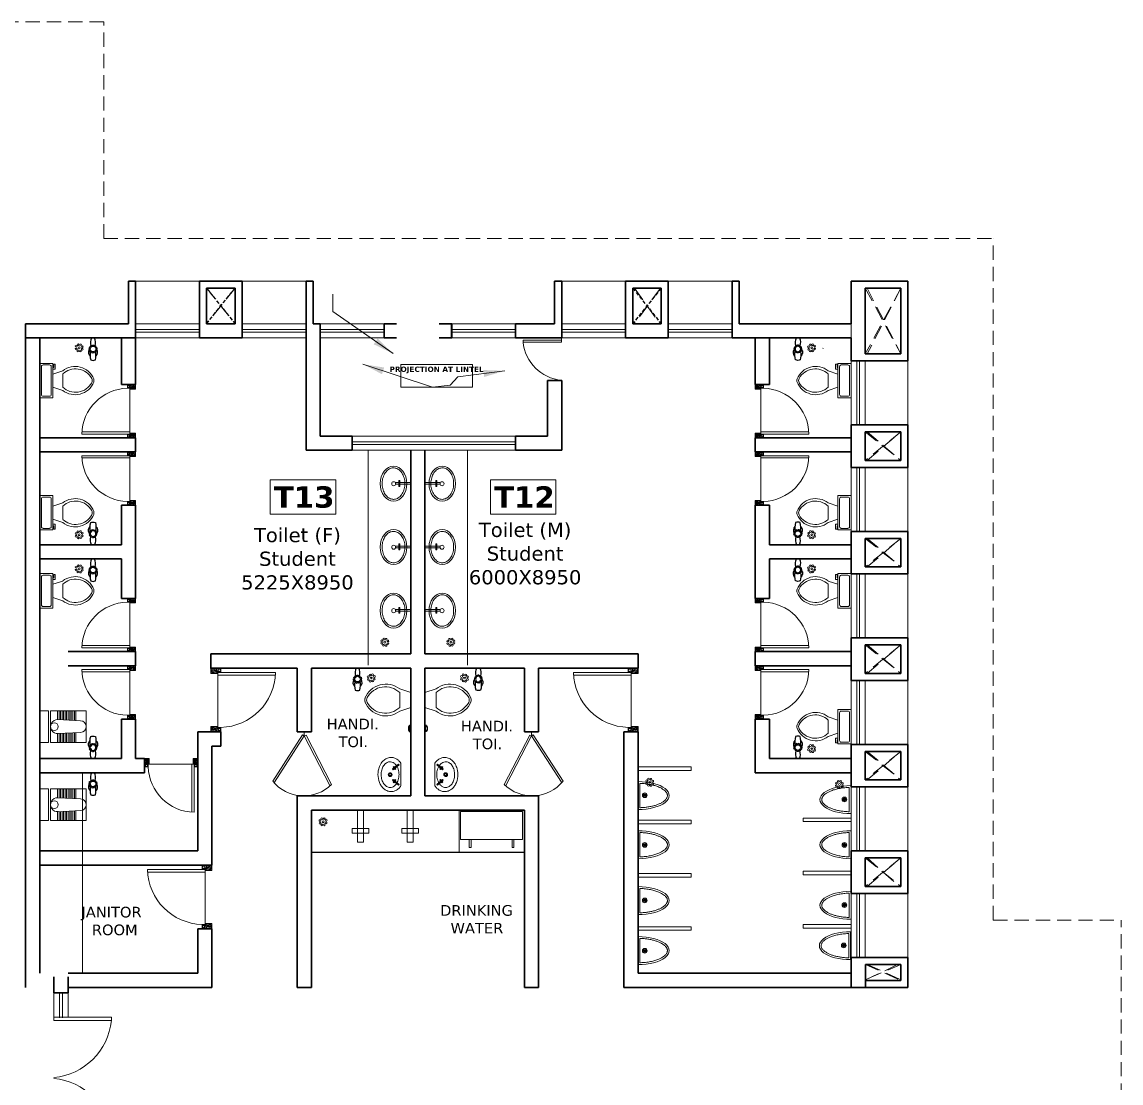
# Model space of a CAD drawing. Header units: millimetres. Extents: x -907591 to 4513934, y -12317808 to 1850003.
# Drawn here: x -387910 to -372434, y -5525306 to -5510361 of the extents above; entities that cross this region are included whole.
import ezdxf

# ---------------------------------------------------------------- set-up
doc = ezdxf.new("R2010")
doc.units = ezdxf.units.MM
doc.header["$LTSCALE"] = 2
doc.header["$MEASUREMENT"] = 0
doc.linetypes.add('DASHED2', pattern=[0.375, 0.25, -0.125])
for name, color, linetype, lineweight, true_color in [('AEROW', 7, 'Continuous', 15, 0x0d0d0d), ('DOT', 7, 'DASHED2', 0, 0x89067c), ('partation wall', 7, 'Continuous', 20, 0x525023), ('ROAD', 7, 'Continuous', 15, 0x004a6a)]:
    doc.layers.add(name, color=color, linetype=linetype, lineweight=lineweight, true_color=true_color)
for name, color, linetype, lineweight in [('DOOR', 27, 'Continuous', 5), ('DUCT', 37, 'Continuous', 35), ('FIXTURE', 252, 'Continuous', 0), ('glass', 5, 'Continuous', 15), ('SILL', 74, 'Continuous', 9), ('tap', 97, 'Continuous', 25), ('TEXT', 7, 'Continuous', 13), ('WAll', 250, 'Continuous', 35)]:
    doc.layers.add(name, color=color, linetype=linetype, lineweight=lineweight)
doc.layers.add('Layer3', color=36, linetype='Continuous')
doc.styles.add('INNER DIM', font='', dxfattribs={"height": 250})
doc.styles.add('style2', font='')
doc.styles.get('INNER DIM').set_extended_font_data('Arial Narrow', bold=True)
doc.styles.get('style2').set_extended_font_data('Verdana')
doc.dimstyles.new('INNER DIM', dxfattribs={"dimscale": 0, "dimtxt": 250, "dimasz": 100, "dimexe": 50, "dimexo": 50, "dimgap": 50, "dimtad": 0, "dimdec": 0, "dimzin": 0, "dimdsep": 46, "dimtxsty": 'INNER DIM', "dimblk": 'ARCHTICK', "dimcen": 100, "dimdle": 50, "dimclrd": 256, "dimclre": 256, "dimclrt": 256, "dimadec": 0, "dimazin": 0, "dimtfac": 1, "dimtdec": 0, "dimtix": 1, "dimtmove": 2, "dimatfit": 3, "dimfxl": 50, "dimfxlon": 1, "dimtolj": 1, "dimtzin": 0, "dimlwd": -1, "dimlwe": -1, "dimarcsym": 1})

# ---------------------------------------------------------------- blocks, each defined once
blk = doc.blocks.new('1000 DOOR R')
at = {"layer": 'DOOR', "color": 252, "ltscale": 200}
for p, q in [((-900, -900), (0, -900)), ((-900, -900), (-900, -950)), ((-900, -950), (0, -950)), ((0, -1000), (0, -900))]:
    blk.add_line(p, q, dxfattribs=at)
blk.add_arc((96, -1003), 1001, 95.4612, 174.0988, dxfattribs=at)
blk = doc.blocks.new('A$C44E84F5B')
at = {"layer": 'SILL', "ltscale": 0.1, "extrusion": (0, 0, -1), "xscale": -0.8999999999990947, "yscale": 0.8999999999990947, "zscale": -0.900000000403865, "rotation": 180}
blk.add_blockref('1000 DOOR R', (0, 900), dxfattribs=at)
at = {"layer": 'SILL', "ltscale": 0.1, "extrusion": (0, 0, -1), "xscale": 0.8999999999990947, "yscale": 0.8999999999990947, "zscale": -0.900000000403865}
blk.add_blockref('1000 DOOR R', (0, 900), dxfattribs=at)
blk = doc.blocks.new('14')
at = {"layer": 'FIXTURE', "ltscale": 15000}
for centre in [(-64.7, 9.5), (-57, 27.9), (-38.2, 36), (-38.1, 9.5), (-20.2, 27), (-12.1, 9.5), (-57, -7.8), (-38.2, -15.3), (-18.6, -8.4)]:
    blk.add_circle(centre, 6.97, dxfattribs=at)
blk = doc.blocks.new('Toilet - top')
for p, q in [((9.75, -4.5), (9.75, -1.5)), ((-4.87, -6.37), (-3.37, -6.37)), ((-4.87, -7.12), (-4.87, -6.37)), ((-2.62, -7.12), (-4.87, -7.12)), ((-3.37, -6.37), (-3.37, -6)), ((-2.62, -6), (-2.62, -7.12)), ((-0.37, -6), (-1.87, -10.5)), ((5.63, -6), (7.13, -10.5)), ((5.63, -10.5), (-0.37, -10.5))]:
    blk.add_line(p, q)
blk.add_lwpolyline([(10.5, -6), (10.5, 0), (-5.25, 0), (-5.25, -6)], close=True)
for points in [[(-4.5, -1.5), (-4.5, -4.5)], [(9, -0.75), (-3.75, -0.75)], [(-3.75, -5.25), (9, -5.25)]]:
    blk.add_lwpolyline(points)
for centre, radius, start, end in [((-3.84, -1.41), 0.663, 81.8699, 188.1301), ((-3.84, -4.59), 0.663, 171.8699, 278.1301), ((9.09, -1.41), 0.663, 351.8699, 98.1301), ((9.09, -4.59), 0.663, 261.8699, 8.1301), ((5.26, -16.19), 9.13, 141.4691, 248.2606), ((5.77, -16.36), 8.5, 136.3677, 240.998), ((-0.01, -16.19), 9.13, 291.7393, 38.5307), ((-0.52, -16.36), 8.5, 299.0018, 43.6321), ((2.63, -22.05), 2, 240.998, 299.0018), ((2.63, -22.81), 2, 248.2606, 291.7393)]:
    blk.add_arc(centre, radius, start, end)
blk = doc.blocks.new('basin')
at = {"layer": 'FIXTURE', "ltscale": 100}
for p, q in [((-2211834, -6265039), (-2211834, -6264957)), ((-2211834, -6265039), (-2211834, -6264957)), ((-2211821, -6264957), (-2211834, -6264957)), ((-2211821, -6264957), (-2211821, -6265039)), ((-2211821, -6264957), (-2211821, -6265039)), ((-2211988, -6264987), (-2211773, -6264987)), ((-2211988, -6264987), (-2211773, -6264987)), ((-2211988, -6265009), (-2211988, -6264987)), ((-2211773, -6265009), (-2211988, -6265009)), ((-2211773, -6265009), (-2211988, -6265009)), ((-2211821, -6265039), (-2211834, -6265039)), ((-2211821, -6265039), (-2211834, -6265039)), ((-2211773, -6264987), (-2211773, -6265009)), ((-2211773, -6264987), (-2211773, -6265009))]:
    blk.add_line(p, q, dxfattribs=at)
blk.add_ellipse((-2211745, -6265001), major_axis=(0, -247), ratio=0.753978, dxfattribs=at)
blk.add_ellipse((-2211745, -6265001), major_axis=(0, -247), ratio=0.753978, dxfattribs=at)
at = {"layer": 'FIXTURE', "ltscale": 100, "extrusion": (0, 0, -1)}
blk.add_ellipse((-2211748, -6265002), major_axis=(20, -20), ratio=1, start_param=5.497787, end_param=11.780972, dxfattribs=at)
at = {"layer": 'FIXTURE', "ltscale": 100}
blk.add_open_spline([(-2211745, -6265222), (-2211730, -6265222), (-2211715, -6265219), (-2211683, -6265206), (-2211666, -6265195), (-2211635, -6265164), (-2211622, -6265145), (-2211601, -6265101), (-2211593, -6265076), (-2211584, -6265024), (-2211583, -6264997), (-2211588, -6264944), (-2211594, -6264919), (-2211613, -6264872), (-2211625, -6264851), (-2211654, -6264817), (-2211670, -6264803), (-2211704, -6264785), (-2211722, -6264780), (-2211757, -6264778), (-2211775, -6264782), (-2211810, -6264797), (-2211827, -6264808), (-2211857, -6264840), (-2211870, -6264859), (-2211891, -6264904), (-2211898, -6264929), (-2211906, -6264981), (-2211907, -6265008), (-2211901, -6265061), (-2211894, -6265086), (-2211875, -6265132), (-2211863, -6265153), (-2211834, -6265187), (-2211817, -6265200), (-2211783, -6265217), (-2211765, -6265222), (-2211747, -6265222), (-2211746, -6265222), (-2211745, -6265222)], degree=3, knots=[0, 0, 0, 0, 0.297002, 0.297002, 0.648161, 0.648161, 0.99932, 0.99932, 1.350478, 1.350478, 1.701637, 1.701637, 2.052795, 2.052795, 2.403954, 2.403954, 2.755113, 2.755113, 3.106271, 3.106271, 3.45743, 3.45743, 3.808588, 3.808588, 4.159747, 4.159747, 4.510906, 4.510906, 4.862064, 4.862064, 5.213223, 5.213223, 5.564381, 5.564381, 5.91554, 5.91554, 6.266699, 6.266699, 6.283185, 6.283185, 6.283185, 6.283185], dxfattribs=at)
blk.add_open_spline([(-2211745, -6265222), (-2211730, -6265222), (-2211715, -6265219), (-2211683, -6265206), (-2211666, -6265195), (-2211635, -6265164), (-2211622, -6265145), (-2211601, -6265101), (-2211593, -6265076), (-2211584, -6265024), (-2211583, -6264997), (-2211588, -6264944), (-2211594, -6264919), (-2211613, -6264872), (-2211625, -6264851), (-2211654, -6264817), (-2211670, -6264803), (-2211704, -6264785), (-2211722, -6264780), (-2211757, -6264778), (-2211775, -6264782), (-2211810, -6264797), (-2211827, -6264808), (-2211857, -6264840), (-2211870, -6264859), (-2211891, -6264904), (-2211898, -6264929), (-2211906, -6264981), (-2211907, -6265008), (-2211901, -6265061), (-2211894, -6265086), (-2211875, -6265132), (-2211863, -6265153), (-2211834, -6265187), (-2211817, -6265200), (-2211783, -6265217), (-2211765, -6265222), (-2211747, -6265222), (-2211746, -6265222), (-2211745, -6265222)], degree=3, knots=[0, 0, 0, 0, 0.297002, 0.297002, 0.648161, 0.648161, 0.99932, 0.99932, 1.350478, 1.350478, 1.701637, 1.701637, 2.052795, 2.052795, 2.403954, 2.403954, 2.755113, 2.755113, 3.106271, 3.106271, 3.45743, 3.45743, 3.808588, 3.808588, 4.159747, 4.159747, 4.510906, 4.510906, 4.862064, 4.862064, 5.213223, 5.213223, 5.564381, 5.564381, 5.91554, 5.91554, 6.266699, 6.266699, 6.283185, 6.283185, 6.283185, 6.283185], dxfattribs=at)
blk = doc.blocks.new('uri')
at = {"layer": 'FIXTURE', "ltscale": 100}
for p, q in [((1256512, -5187049), (1256512, -5186706)), ((1256537, -5187074), (1256537, -5186680)), ((1256476, -5186874), (1256410, -5186874)), ((1256419, -5186851), (1256469, -5186895)), ((1256467, -5186852), (1256419, -5186897)), ((1256443, -5186842), (1256443, -5186908))]:
    blk.add_line(p, q, dxfattribs=at)
blk.add_circle((1256443, -5186874), 33, dxfattribs=at)
blk.add_ellipse((1256537, -5186877), major_axis=(438, 0), ratio=0.449067, start_param=1.570796, end_param=4.712389, dxfattribs=at)
blk.add_open_spline([(1256512, -5186706), (1256509, -5186706), (1256507, -5186706), (1256480, -5186707), (1256456, -5186709), (1256409, -5186714), (1256386, -5186718), (1256342, -5186726), (1256321, -5186732), (1256281, -5186743), (1256263, -5186750), (1256232, -5186763), (1256220, -5186769), (1256197, -5186782), (1256187, -5186788), (1256170, -5186800), (1256164, -5186806), (1256152, -5186817), (1256147, -5186823), (1256139, -5186833), (1256136, -5186838), (1256131, -5186847), (1256129, -5186852), (1256126, -5186861), (1256125, -5186865), (1256124, -5186873), (1256124, -5186878), (1256124, -5186886), (1256125, -5186890), (1256128, -5186899), (1256129, -5186904), (1256134, -5186913), (1256136, -5186917), (1256143, -5186927), (1256147, -5186931), (1256155, -5186941), (1256160, -5186945), (1256171, -5186955), (1256177, -5186959), (1256191, -5186968), (1256198, -5186973), (1256217, -5186984), (1256229, -5186990), (1256256, -5187001), (1256270, -5187007), (1256300, -5187017), (1256316, -5187022), (1256350, -5187030), (1256367, -5187033), (1256403, -5187039), (1256421, -5187042), (1256458, -5187046), (1256477, -5187047), (1256501, -5187048), (1256507, -5187049), (1256512, -5187049)], degree=3, knots=[1.629393, 1.629393, 1.629393, 1.629393, 1.648181, 1.648181, 1.818462, 1.818462, 1.988743, 1.988743, 2.159025, 2.159025, 2.329306, 2.329306, 2.461629, 2.461629, 2.593951, 2.593951, 2.703241, 2.703241, 2.812532, 2.812532, 2.903056, 2.903056, 2.993581, 2.993581, 3.084106, 3.084106, 3.17463, 3.17463, 3.265155, 3.265155, 3.35568, 3.35568, 3.446205, 3.446205, 3.536729, 3.536729, 3.627254, 3.627254, 3.717779, 3.717779, 3.808303, 3.808303, 3.942921, 3.942921, 4.077539, 4.077539, 4.212157, 4.212157, 4.346775, 4.346775, 4.481393, 4.481393, 4.616011, 4.616011, 4.653792, 4.653792, 4.653792, 4.653792], dxfattribs=at)
blk = doc.blocks.new('A$C3DC14F32')
at = {"layer": 'DOOR', "ltscale": 100}
for p, q in [((53, 115), (53, 757)), ((84, 80), (84, 755)), ((0, 0), (0, 115)), ((53, 115), (0, 115)), ((53, 80), (53, 115)), ((53, 80), (697, 80)), ((65, 0), (65, 80)), ((685, 80), (685, 0)), ((697, 115), (697, 80)), ((697, 115), (750, 115)), ((750, 115), (750, 0)), ((65, 0), (0, 0)), ((685, 0), (750, 0))]:
    blk.add_line(p, q, dxfattribs=at)
blk.add_arc((40, 100), 657, 1.3077, 88.8934, dxfattribs=at)
for points in [[(50, 115), (28, 70), (14, 34), (0, 24)], [(26, 115), (8, 92), (10, 56), (0, 44)], [(53, 82), (32, 32), (37, 21), (0, 12)], [(0, 81), (22, 62), (25, 15), (65, 0)], [(62, 80), (49, 49), (54, 24), (4, 0)], [(7, 115), (15, 90), (42, 75), (48, 24), (65, 10)], [(37, 115), (40, 96), (56, 76), (65, 61)], [(743, 115), (735, 90), (708, 75), (702, 24), (685, 10)], [(713, 115), (710, 96), (694, 76), (685, 61)], [(750, 81), (727, 62), (725, 15), (685, 0)], [(688, 80), (701, 49), (696, 24), (746, 0)], [(697, 82), (717, 32), (713, 21), (750, 12)], [(700, 115), (721, 70), (735, 34), (750, 24)], [(723, 115), (742, 92), (739, 56), (750, 44)]]:
    blk.add_spline(points, degree=3, dxfattribs=at)
blk = doc.blocks.new('A$C600A26A3')
at = {"layer": 'FIXTURE', "lineweight": -2, "ltscale": 200}
for p, q in [((118, 288), (118, 427)), ((140, 427), (140, 289)), ((161, 427), (161, 290)), ((161, 427), (161, 290)), ((183, 427), (183, 291)), ((205, 427), (205, 292)), ((227, 427), (227, 293)), ((478, 427), (478, -23)), ((631, 427), (508, 427)), ((508, 427), (508, -23)), ((631, -23), (631, 427)), ((118, -23), (118, 117)), ((140, -23), (140, 115)), ((140, -23), (140, 115)), ((140, -23), (140, 115)), ((161, -23), (161, 114)), ((161, -23), (161, 114)), ((183, -23), (183, 113)), ((205, -23), (205, 112)), ((227, -23), (227, 111)), ((508, -23), (631, -23))]:
    blk.add_line(p, q, dxfattribs=at)
for points in [[(478, 427), (-29, 427), (-29, -23), (478, -23)], [(249, 294), (249, 427)], [(270, 295), (270, 427)], [(292, 296), (292, 427)], [(314, 297), (314, 427)], [(335, 299), (335, 427)], [(357, 299), (357, 427)], [(379, 301), (379, 427)], [(631, -23), (631, 427), (508, 427)], [(53, 284), (376, 301)], [(53, 120), (379, 103)], [(249, 110), (249, -23)], [(270, 109), (270, -23)], [(292, 108), (292, -23)], [(314, 107), (314, -23)], [(335, 106), (335, -23)], [(357, 104), (357, -23)], [(379, 103), (379, -23)]]:
    blk.add_lwpolyline(points, dxfattribs=at)
blk.add_circle((423, 202), 54.8, dxfattribs=at)
for centre, radius, start, end in [((53, 202), 82.2, 90.4267, 269.5733), ((379, 202), 98.7, 264.2326, 91.6843)]:
    blk.add_arc(centre, radius, start, end, dxfattribs=at)
blk = doc.blocks.new('A$C74D42F1A')
at = {"layer": 'FIXTURE', "ltscale": 0.75}
for p, q in [((600, 919), (0, 919)), ((0, 919), (0, 0)), ((580, 893), (183, 893)), ((183, 893), (183, 19)), ((580, 19), (580, 893)), ((600, 0), (600, 919)), ((72, 745), (72, 772)), ((72, 772), (183, 772)), ((183, 745), (72, 745)), ((183, 772), (183, 745)), ((183, 168), (72, 168)), ((72, 168), (72, 141)), ((183, 141), (183, 168)), ((0, 0), (600, 0)), ((72, 141), (183, 141)), ((183, 19), (580, 19))]:
    blk.add_line(p, q, dxfattribs=at)
blk = doc.blocks.new('ryr')
at = {"layer": 'tap', "ltscale": 100}
for p, q in [((1982562.6, -4956366.8), (1982560.6, -4956373.7)), ((1982561.1, -4956384.7), (1982565.1, -4956394.4)), ((1982569, -4956357.8), (1982576.1, -4956352.9)), ((1982583.7, -4956350.4), (1982590.2, -4956350.1)), ((1982598.2, -4956351.9), (1982604.6, -4956355.3)), ((1982613.7, -4956389.8), (1982610.1, -4956395.6)), ((1982610.7, -4956361.3), (1982614, -4956367.1)), ((1982616, -4956374.1), (1982616, -4956381.8)), ((1982666.3, -4956367.8), (1982666.3, -4956388.4)), ((1982572.8, -4956401.4), (1982582.2, -4956405.4)), ((1982601.5, -4956402.7), (1982592.8, -4956405.7))]:
    blk.add_line(p, q, dxfattribs=at)
blk.add_circle((1982588.3, -4956378.1), 20, dxfattribs=at)
for centre, radius, start, end in [((1982556.2, -4956378.1), 48, 160.19525, 199.80475), ((1982547.7, -4956509), 151.7, 81.7623, 103.98343), ((1982564.4, -4956380.5), 34.6, 56.55278, 138.71433), ((1982556.9, -4956379.4), 6.73, 307.88989, 56.91974), ((1982563.2, -4956360.5), 6.39, 264.66017, 25.13943), ((1982579.4, -4956350.2), 4.3, 217.97287, 357.25439), ((1982594.6, -4956348.9), 4.62, 195.6991, 319.69964), ((1982608.8, -4956357.1), 4.58, 156.59268, 294.66379), ((1982615.4, -4956370.5), 3.66, 111.86148, 279.30966), ((1982633.1, -4956440.8), 80.2, 65.56247, 105.33265), ((1982633.1, -4956315.4), 80.2, 254.66735, 294.43753), ((1982616.8, -4956386.3), 4.61, 99.2597, 228.44841), ((1982547.7, -4956247.1), 151.7, 256.01657, 279.83793), ((1982564.4, -4956375.7), 34.6, 221.33171, 306.26993), ((1982568.6, -4956398.3), 5.26, 323.21483, 132.06054), ((1982587.4, -4956410.2), 7.04, 39.96175, 136.82676), ((1982588.3, -4956378.1), 28, 279.24362, 279.24386), ((1982607.8, -4956401.6), 6.38, 69.03031, 190.3369)]:
    blk.add_arc(centre, radius, start, end, dxfattribs=at)
blk = doc.blocks.new('_ArchTick')
at = {"color": 0, "linetype": 'ByBlock', "const_width": 0.15}
blk.add_lwpolyline([(-0.5, -0.5), (0.5, 0.5)], dxfattribs=at)
blk = doc.blocks.new('zzzz')
at = {"layer": 'FIXTURE', "ltscale": 100}
blk.add_lwpolyline([(-1588667, -5737950), (-1588667, -5738401), (-1588582, -5738401), (-1588582, -5737950)], dxfattribs=at)
blk.add_lwpolyline([(-1588507, -5738208), (-1588742, -5738208), (-1588742, -5738276), (-1588507, -5738276)], close=True, dxfattribs=at)
blk = doc.blocks.new('A$C7E617290')
at = {"layer": 'DOOR', "ltscale": 0.1}
for p, q in [((321, 762), (0, 143)), ((343, 750), (22, 132)), ((343, 750), (343, 800)), ((343, 750), (717, 171)), ((364, 764), (738, 185))]:
    blk.add_line(p, q, dxfattribs=at)
at = {"layer": 'ROAD', "ltscale": 0.1}
for q in [(321, 762), (364, 764)]:
    blk.add_line((343, 750), q, dxfattribs=at)
at = {"layer": 'SILL', "ltscale": 0.1}
blk.add_arc((350, 499), 499, 225.4884, 320.9111, dxfattribs=at)
blk = doc.blocks.new('A$C04A64DAF')
at = {"layer": 'FIXTURE', "ltscale": 200}
for p, q in [((-461, 212), (-461, -212)), ((-426, 181), (-413, 196)), ((-426, 181), (-318, 88)), ((-413, 196), (-305, 103)), ((-328, 150), (-368, 104)), ((-368, 104), (-353, 91)), ((-313, 137), (-353, 91)), ((-328, 150), (-313, 137)), ((-318, 88), (-305, 103)), ((-426, -184), (-318, -91)), ((-426, -184), (-413, -199)), ((-413, -199), (-305, -106)), ((-368, -107), (-353, -94)), ((-328, -153), (-368, -107)), ((-313, -140), (-353, -94)), ((-328, -153), (-313, -140)), ((-318, -91), (-305, -106))]:
    blk.add_line(p, q, dxfattribs=at)
for centre, radius in [((-259, -2), 35.3), ((-259, -2), 30.3), ((-278, 1), 3.38), ((-266, 17), 3.38), ((-246, 14), 3.38), ((-271, -17), 3.38), ((-251, -20), 3.38), ((-239, -4), 3.38)]:
    blk.add_circle(centre, radius, dxfattribs=at)
for points, knots in [([(-461, -212), (-449, -229), (-436, -245), (-404, -274), (-385, -288), (-344, -308), (-321, -314), (-275, -320), (-252, -318), (-207, -307), (-186, -297), (-147, -272), (-130, -257), (-99, -222), (-86, -203), (-52, -138), (-38, -87), (-30, 11), (-34, 59), (-54, 137), (-67, 168), (-97, 219), (-113, 239), (-149, 274), (-170, 289), (-216, 310), (-241, 317), (-288, 319), (-309, 317), (-350, 305), (-369, 296), (-404, 274), (-420, 260), (-444, 234), (-453, 223), (-461, 212)], [2.343404, 2.343404, 2.343404, 2.343404, 2.563955, 2.563955, 2.813984, 2.813984, 3.064013, 3.064013, 3.314042, 3.314042, 3.564072, 3.564072, 3.814101, 3.814101, 4.06413, 4.06413, 4.592757, 4.592757, 5.068313, 5.068313, 5.420466, 5.420466, 5.695708, 5.695708, 5.97095, 5.97095, 6.246192, 6.246192, 6.47487, 6.47487, 6.703549, 6.703549, 6.932227, 6.932227, 7.081374, 7.081374, 7.081374, 7.081374]), ([(-376, -171), (-367, -185), (-356, -196), (-332, -218), (-317, -227), (-286, -239), (-270, -242), (-233, -240), (-212, -234), (-174, -210), (-156, -193), (-126, -150), (-114, -124), (-97, -68), (-93, -38), (-92, 23), (-95, 54), (-110, 111), (-121, 137), (-150, 182), (-167, 201), (-205, 227), (-225, 235), (-261, 239), (-276, 238), (-306, 229), (-320, 222), (-347, 203), (-359, 190), (-373, 173), (-375, 169), (-377, 166)], [2.355985, 2.355985, 2.355985, 2.355985, 2.590166, 2.590166, 2.879276, 2.879276, 3.168385, 3.168385, 3.548322, 3.548322, 3.928258, 3.928258, 4.308195, 4.308195, 4.688131, 4.688131, 5.068068, 5.068068, 5.448004, 5.448004, 5.827941, 5.827941, 6.207878, 6.207878, 6.47998, 6.47998, 6.752083, 6.752083, 7.024186, 7.024186, 7.081374, 7.081374, 7.081374, 7.081374]), ([(-388, 149), (-396, 135), (-403, 119), (-414, 85), (-418, 68), (-426, 16), (-426, -18), (-416, -85), (-406, -116), (-391, -147), (-390, -149), (-388, -152)], [0.893957, 0.893957, 0.893957, 0.893957, 1.125801, 1.125801, 1.357644, 1.357644, 1.780528, 1.780528, 2.203411, 2.203411, 2.247635, 2.247635, 2.247635, 2.247635])]:
    blk.add_open_spline(points, degree=3, knots=knots, dxfattribs=at)
blk = doc.blocks.new('A$C74827424')
at = {"layer": 'Layer3'}
for p, q in [((0, 0.4), (0, 1.1)), ((2.92, 0.4), (2.92, 1.1))]:
    blk.add_line(p, q, dxfattribs=at)
for points in [[(0.51, 0.3), (0, 0.3), (0, 0.51), (0.51, 0.51)], [(2.41, 0.51), (2.92, 0.51), (2.92, 0.3), (2.41, 0.3)]]:
    blk.add_lwpolyline(points, dxfattribs=at)
blk.add_lwpolyline([(0.51, 0.81), (2.41, 0.81), (2.41, 0), (0.51, 0)], close=True, dxfattribs=at)
blk = doc.blocks.new('A$C7AA60F0C')
at = {"layer": 'FIXTURE', "ltscale": 100}
for p, q in [((403, 285), (247, 337)), ((247, 285), (247, 78)), ((403, 285), (403, 78)), ((403, 78), (247, 26)), ((394, -199), (403, -199))]:
    blk.add_line(p, q, dxfattribs=at)
at = {"layer": 'FIXTURE', "ltscale": 100, "extrusion": (0, 0, -1)}
for centre, major_axis, start_param, end_param in [((50, 90), (223, -223), 2.735616, 4.599479), ((44, 73), (208, -208), 2.862371, 4.688514), ((-178, 181), (48.9, -48.9), 1.97677, 2.735616), ((50, 273), (223, 223), 1.683704, 3.547566), ((-152, 181), (48.9, 48.9), 3.42081, 4.433168), ((44, 290), (208, -208), 0.023871, 1.850014)]:
    blk.add_ellipse(centre, major_axis=major_axis, ratio=1, start_param=start_param, end_param=end_param, dxfattribs=at)
at = {"layer": 'FIXTURE', "ltscale": 100, "xscale": -28.69686868808184, "yscale": 28.69686868808184, "zscale": 28.69686868808184, "rotation": 270}
blk.add_blockref('A$C74827424', (371, -262), dxfattribs=at)
blk = doc.blocks.new('7u6ujuj')
at = {"layer": 'DOOR', "ltscale": 100}
blk.add_line((-1457856, -5384786), (-1457862, -5384789), dxfattribs=at)
at = {"layer": 'DOT', "lineweight": 25, "ltscale": 100}
for p, q in [((-1466537, -5383939), (-1466137, -5384439)), ((-1466537, -5384439), (-1466137, -5383939)), ((-1460537, -5383939), (-1460137, -5384439)), ((-1460137, -5383939), (-1460537, -5384439))]:
    blk.add_line(p, q, dxfattribs=at)
at = {"layer": 'DOT', "ltscale": 400}
for p, q in [((-1457262, -5383939), (-1456762, -5384864)), ((-1456762, -5383939), (-1457262, -5384864)), ((-1457262, -5385964), (-1456762, -5386364)), ((-1456762, -5385964), (-1457262, -5386364)), ((-1457262, -5387464), (-1456762, -5387864)), ((-1456762, -5387464), (-1457262, -5387864)), ((-1457262, -5388964), (-1456762, -5389364)), ((-1456762, -5388964), (-1457262, -5389364)), ((-1457262, -5390464), (-1456762, -5390864)), ((-1456762, -5390464), (-1457262, -5390864)), ((-1457262, -5391964), (-1456762, -5392364)), ((-1456762, -5391964), (-1457262, -5392364)), ((-1457261, -5393464), (-1456761, -5393689)), ((-1456761, -5393464), (-1457261, -5393679))]:
    blk.add_line(p, q, dxfattribs=at)
at = {"layer": 'glass', "ltscale": 100}
for p, q in [((-1467537, -5384519), (-1466637, -5384519)), ((-1467537, -5384559), (-1466637, -5384559)), ((-1466037, -5384519), (-1465137, -5384519)), ((-1466037, -5384559), (-1465137, -5384559)), ((-1464037, -5384519), (-1464937, -5384519)), ((-1464037, -5384559), (-1464937, -5384559)), ((-1463086, -5384519), (-1462186, -5384519)), ((-1463086, -5384559), (-1462186, -5384559)), ((-1461537, -5384519), (-1460637, -5384519)), ((-1461537, -5384559), (-1460637, -5384559)), ((-1460037, -5384519), (-1459137, -5384519)), ((-1460037, -5384559), (-1459137, -5384559)), ((-1457382, -5384964), (-1457382, -5385864)), ((-1457342, -5384964), (-1457342, -5385864)), ((-1464487, -5386101), (-1462187, -5386101)), ((-1464487, -5386141), (-1462187, -5386141)), ((-1457382, -5386464), (-1457382, -5387364)), ((-1457342, -5386464), (-1457342, -5387364)), ((-1457382, -5387965), (-1457382, -5388865)), ((-1457342, -5387965), (-1457342, -5388865)), ((-1457382, -5389465), (-1457382, -5390365)), ((-1457342, -5389465), (-1457342, -5390365)), ((-1457382, -5390964), (-1457382, -5391864)), ((-1457342, -5390964), (-1457342, -5391864)), ((-1457382, -5392464), (-1457382, -5393364)), ((-1457342, -5392464), (-1457342, -5393364))]:
    blk.add_line(p, q, dxfattribs=at)
at = {"layer": 'partation wall', "ltscale": 100}
for p, q in [((-1464262, -5386221), (-1464262, -5389247)), ((-1462862, -5389247), (-1462862, -5386221)), ((-1460462, -5390683), (-1459712, -5390683)), ((-1460462, -5390733), (-1459712, -5390733)), ((-1459712, -5390733), (-1459712, -5390683)), ((-1460462, -5391433), (-1459712, -5391433)), ((-1460462, -5391483), (-1459712, -5391483)), ((-1459712, -5391483), (-1459712, -5391433)), ((-1458137, -5391402), (-1458137, -5391452)), ((-1458137, -5391402), (-1457462, -5391402)), ((-1458137, -5391452), (-1457462, -5391452)), ((-1458137, -5392152), (-1458137, -5392202)), ((-1458137, -5392152), (-1457462, -5392152)), ((-1460462, -5392183), (-1459712, -5392183)), ((-1460462, -5392233), (-1459712, -5392233)), ((-1459712, -5392233), (-1459712, -5392183)), ((-1458137, -5392202), (-1457462, -5392202)), ((-1460462, -5392933), (-1459712, -5392933)), ((-1459712, -5392983), (-1459712, -5392933)), ((-1458137, -5392902), (-1458137, -5392952)), ((-1458137, -5392902), (-1457462, -5392902)), ((-1460462, -5392983), (-1459712, -5392983)), ((-1458137, -5392952), (-1457462, -5392952))]:
    blk.add_line(p, q, dxfattribs=at)
at = {"layer": 'SILL', "ltscale": 100}
for p, q in [((-1457462, -5391864), (-1457462, -5383839)), ((-1467537, -5384439), (-1466637, -5384439)), ((-1466037, -5384439), (-1465137, -5384439)), ((-1464037, -5384439), (-1464937, -5384439)), ((-1463086, -5384439), (-1462186, -5384439)), ((-1461537, -5384439), (-1460637, -5384439)), ((-1460037, -5384439), (-1459137, -5384439)), ((-1467537, -5384639), (-1466637, -5384639)), ((-1466037, -5384639), (-1465137, -5384639)), ((-1464037, -5384639), (-1464928, -5384639)), ((-1463086, -5384639), (-1462186, -5384639)), ((-1461537, -5384639), (-1460637, -5384639)), ((-1460037, -5384639), (-1458962, -5384639)), ((-1457262, -5384964), (-1457262, -5385864)), ((-1464487, -5386021), (-1462187, -5386021)), ((-1464487, -5386221), (-1462187, -5386221)), ((-1457262, -5386464), (-1457262, -5387364)), ((-1457262, -5387964), (-1457262, -5388864)), ((-1457262, -5389464), (-1457262, -5390364)), ((-1457262, -5390964), (-1457262, -5391864)), ((-1457462, -5393364), (-1457462, -5392464)), ((-1457262, -5393364), (-1457262, -5392464))]:
    blk.add_line(p, q, dxfattribs=at)
at = {"layer": 'TEXT', "ltscale": 100}
for points in [[(-1463802, -5385016), (-1462795, -5385016), (-1462795, -5385334), (-1463802, -5385334)], [(-1465641, -5386637), (-1464719, -5386637), (-1464719, -5387124), (-1465641, -5387124)], [(-1462541, -5386637), (-1461618, -5386637), (-1461618, -5387124), (-1462541, -5387124)]]:
    blk.add_lwpolyline(points, close=True, dxfattribs=at)
at = {"layer": 'WAll', "ltscale": 100}
for p, q in [((-1467537, -5383839), (-1467637, -5383839)), ((-1467637, -5383839), (-1467637, -5384439)), ((-1467537, -5385296), (-1467537, -5383839)), ((-1466037, -5383839), (-1466637, -5383839)), ((-1466637, -5384639), (-1466637, -5383839)), ((-1466137, -5383939), (-1466537, -5383939)), ((-1466137, -5383939), (-1466537, -5383939)), ((-1466537, -5384439), (-1466537, -5383939)), ((-1466137, -5384439), (-1466137, -5383939)), ((-1466037, -5384639), (-1466037, -5383839)), ((-1465037, -5383839), (-1465137, -5383839)), ((-1465037, -5383839), (-1465137, -5383839)), ((-1465137, -5383839), (-1465137, -5384879)), ((-1465037, -5383839), (-1465037, -5384439)), ((-1461537, -5383839), (-1461637, -5383839)), ((-1461637, -5383839), (-1461637, -5384439)), ((-1461537, -5383839), (-1461537, -5384639)), ((-1460037, -5383839), (-1460637, -5383839)), ((-1460037, -5383839), (-1460637, -5383839)), ((-1460637, -5383839), (-1460637, -5384639)), ((-1460137, -5383939), (-1460537, -5383939)), ((-1460137, -5383939), (-1460537, -5383939)), ((-1460537, -5383939), (-1460537, -5384439)), ((-1460137, -5383939), (-1460137, -5384439)), ((-1460037, -5383839), (-1460037, -5384639)), ((-1459137, -5383839), (-1459037, -5383839)), ((-1459037, -5383839), (-1459137, -5383839)), ((-1459137, -5383839), (-1459137, -5383839)), ((-1459137, -5383839), (-1459137, -5384639)), ((-1459137, -5384439), (-1459137, -5383939)), ((-1459037, -5384439), (-1459037, -5383839)), ((-1459037, -5383939), (-1459037, -5384439)), ((-1456662, -5383839), (-1457462, -5383839)), ((-1457462, -5383839), (-1457462, -5384439)), ((-1456662, -5383839), (-1457361, -5383839)), ((-1456762, -5383939), (-1457262, -5383939)), ((-1457262, -5383939), (-1457262, -5384864)), ((-1456762, -5383939), (-1457262, -5383939)), ((-1456762, -5383939), (-1456762, -5384864)), ((-1456662, -5384964), (-1456662, -5383839)), ((-1467637, -5384439), (-1469087, -5384439)), ((-1469086, -5384439), (-1469086, -5393789)), ((-1466137, -5384439), (-1466537, -5384439)), ((-1464937, -5384439), (-1465037, -5384439)), ((-1464937, -5384439), (-1464937, -5384879)), ((-1464937, -5384539), (-1464937, -5386021)), ((-1464037, -5384639), (-1464037, -5384439)), ((-1464037, -5384439), (-1463862, -5384439)), ((-1463087, -5384439), (-1463262, -5384439)), ((-1463086, -5384439), (-1463261, -5384439)), ((-1463087, -5384639), (-1463087, -5384439)), ((-1463086, -5384639), (-1463086, -5384439)), ((-1463086, -5384439), (-1463086, -5384639)), ((-1461637, -5384439), (-1462186, -5384439)), ((-1462186, -5384439), (-1462186, -5384639)), ((-1460137, -5384439), (-1460537, -5384439)), ((-1457462, -5384439), (-1459037, -5384439)), ((-1468886, -5384639), (-1468886, -5393589)), ((-1467737, -5384639), (-1468886, -5384639)), ((-1467737, -5385296), (-1467737, -5384639)), ((-1467737, -5384639), (-1467537, -5384639)), ((-1466637, -5384639), (-1466037, -5384639)), ((-1465137, -5384639), (-1465137, -5386221)), ((-1464037, -5384639), (-1463862, -5384639)), ((-1463087, -5384639), (-1463262, -5384639)), ((-1463086, -5384639), (-1463261, -5384639)), ((-1461537, -5384639), (-1462186, -5384639)), ((-1460037, -5384639), (-1460637, -5384639)), ((-1457462, -5384639), (-1459137, -5384639)), ((-1458812, -5385296), (-1458812, -5384639)), ((-1458612, -5385296), (-1458612, -5384639)), ((-1457462, -5384639), (-1457462, -5384964)), ((-1456762, -5384864), (-1457262, -5384864)), ((-1456662, -5384964), (-1457462, -5384964)), ((-1467537, -5385296), (-1467737, -5385296)), ((-1461737, -5385239), (-1461737, -5386021)), ((-1461537, -5385239), (-1461737, -5385239)), ((-1461537, -5385239), (-1461537, -5386221)), ((-1458812, -5385296), (-1458612, -5385296)), ((-1456662, -5385864), (-1457462, -5385864)), ((-1457462, -5386464), (-1457462, -5385864)), ((-1457262, -5385964), (-1457262, -5386364)), ((-1456762, -5385964), (-1457262, -5385964)), ((-1456762, -5385964), (-1456762, -5386364)), ((-1456662, -5386464), (-1456662, -5385864)), ((-1467537, -5386046), (-1468887, -5386046)), ((-1467537, -5386246), (-1467537, -5386046)), ((-1464487, -5386021), (-1464937, -5386021)), ((-1464487, -5386021), (-1464487, -5386221)), ((-1462187, -5386021), (-1462187, -5386221)), ((-1462187, -5386021), (-1461737, -5386021)), ((-1458812, -5386246), (-1458812, -5386046)), ((-1458812, -5386046), (-1457462, -5386046)), ((-1467537, -5386246), (-1468887, -5386246)), ((-1465137, -5386221), (-1464937, -5386221)), ((-1465137, -5386221), (-1464487, -5386221)), ((-1463662, -5386221), (-1463662, -5389089)), ((-1463462, -5386221), (-1463462, -5389089)), ((-1462187, -5386221), (-1461537, -5386221)), ((-1458812, -5386246), (-1457462, -5386246)), ((-1456762, -5386364), (-1457262, -5386364)), ((-1456662, -5386464), (-1457462, -5386464)), ((-1467737, -5387552), (-1467737, -5386996)), ((-1467537, -5386996), (-1467737, -5386996)), ((-1467537, -5388308), (-1467537, -5386996)), ((-1458812, -5388308), (-1458812, -5386996)), ((-1458812, -5386996), (-1458612, -5386996)), ((-1458612, -5387552), (-1458612, -5386996)), ((-1456662, -5387364), (-1457462, -5387364)), ((-1457462, -5387964), (-1457462, -5387364)), ((-1456662, -5387964), (-1456662, -5387364)), ((-1457262, -5387464), (-1457262, -5387864)), ((-1456762, -5387464), (-1457262, -5387464)), ((-1456762, -5387464), (-1456762, -5387864)), ((-1467737, -5387552), (-1468887, -5387552)), ((-1458612, -5387552), (-1457462, -5387552)), ((-1467737, -5387752), (-1468887, -5387752)), ((-1467737, -5388308), (-1467737, -5387752)), ((-1458612, -5388308), (-1458612, -5387752)), ((-1458612, -5387752), (-1457462, -5387752)), ((-1456662, -5387964), (-1457462, -5387964)), ((-1456762, -5387864), (-1457262, -5387864)), ((-1467537, -5388308), (-1467737, -5388308)), ((-1458812, -5388308), (-1458612, -5388308)), ((-1456662, -5388864), (-1457462, -5388864)), ((-1457462, -5389464), (-1457462, -5388864)), ((-1456662, -5389464), (-1456662, -5388864)), ((-1467537, -5389058), (-1468487, -5389058)), ((-1467537, -5389258), (-1467537, -5389058)), ((-1458812, -5389258), (-1458812, -5389058)), ((-1458812, -5389058), (-1457462, -5389058)), ((-1457262, -5388964), (-1457262, -5389364)), ((-1456762, -5388964), (-1457262, -5388964)), ((-1456762, -5388964), (-1456762, -5389364)), ((-1466475, -5389294), (-1466475, -5389089)), ((-1463662, -5389089), (-1466475, -5389089)), ((-1463462, -5389089), (-1460462, -5389089)), ((-1460462, -5389289), (-1460462, -5389089)), ((-1467537, -5389258), (-1468487, -5389258)), ((-1465261, -5389289), (-1466475, -5389289)), ((-1465261, -5389289), (-1465261, -5390189)), ((-1465061, -5389289), (-1465061, -5389807)), ((-1465061, -5389289), (-1465061, -5390189)), ((-1463662, -5389289), (-1465061, -5389289)), ((-1463662, -5389289), (-1463662, -5389807)), ((-1463662, -5389289), (-1463662, -5391089)), ((-1463462, -5389289), (-1463462, -5389807)), ((-1463462, -5389289), (-1463462, -5391089)), ((-1462062, -5389289), (-1463462, -5389289)), ((-1462062, -5390189), (-1462062, -5389289)), ((-1461862, -5390189), (-1461862, -5389289)), ((-1461862, -5389289), (-1460462, -5389289)), ((-1458812, -5389258), (-1457462, -5389258)), ((-1456762, -5389364), (-1457262, -5389364)), ((-1456662, -5389464), (-1457462, -5389464)), ((-1467737, -5390564), (-1467737, -5390008)), ((-1467537, -5390008), (-1467737, -5390008)), ((-1467537, -5390564), (-1467537, -5390008)), ((-1462062, -5390189), (-1462062, -5390007)), ((-1458812, -5390764), (-1458812, -5390008)), ((-1458812, -5390008), (-1458612, -5390008)), ((-1458612, -5390564), (-1458612, -5390008)), ((-1466661, -5391864), (-1466661, -5390189)), ((-1466337, -5390189), (-1466661, -5390189)), ((-1466337, -5390389), (-1466337, -5390189)), ((-1465061, -5390189), (-1465261, -5390189)), ((-1465261, -5390189), (-1465061, -5390189)), ((-1462062, -5390189), (-1461862, -5390189)), ((-1460662, -5393789), (-1460662, -5390189)), ((-1460662, -5390189), (-1460462, -5390189)), ((-1460462, -5393589), (-1460462, -5390189)), ((-1466461, -5390407), (-1466461, -5390389)), ((-1466337, -5390389), (-1466461, -5390389)), ((-1466461, -5392064), (-1466461, -5390407)), ((-1456662, -5390364), (-1457462, -5390364)), ((-1457462, -5390964), (-1457462, -5390364)), ((-1457262, -5390464), (-1457262, -5390864)), ((-1456762, -5390464), (-1457262, -5390464)), ((-1456762, -5390464), (-1456762, -5390864)), ((-1456662, -5390964), (-1456662, -5390364)), ((-1467737, -5390564), (-1468887, -5390564)), ((-1468886, -5390564), (-1467737, -5390564)), ((-1467411, -5390564), (-1467537, -5390564)), ((-1467411, -5390764), (-1467411, -5390564)), ((-1458612, -5390564), (-1457462, -5390564)), ((-1467411, -5390764), (-1468887, -5390764)), ((-1458812, -5390764), (-1457462, -5390764)), ((-1456762, -5390864), (-1457262, -5390864)), ((-1463662, -5391089), (-1465261, -5391089)), ((-1465261, -5391089), (-1465261, -5393789)), ((-1463662, -5391089), (-1465261, -5391089)), ((-1461862, -5391089), (-1463462, -5391089)), ((-1461862, -5393789), (-1461862, -5391089)), ((-1456662, -5390964), (-1457462, -5390964)), ((-1462062, -5391289), (-1465061, -5391289)), ((-1465061, -5391289), (-1465061, -5393789)), ((-1462062, -5393789), (-1462062, -5391289)), ((-1467411, -5391864), (-1468887, -5391864)), ((-1466661, -5391864), (-1468887, -5391864)), ((-1456662, -5391864), (-1457462, -5391864)), ((-1457462, -5392464), (-1457462, -5391864)), ((-1457262, -5391964), (-1457262, -5392364)), ((-1456762, -5391964), (-1457262, -5391964)), ((-1456762, -5391964), (-1456762, -5392364)), ((-1456662, -5392464), (-1456662, -5391864)), ((-1466461, -5392064), (-1468887, -5392064)), ((-1456662, -5392464), (-1457462, -5392464)), ((-1456762, -5392364), (-1457262, -5392364)), ((-1460662, -5392832), (-1460661, -5392832)), ((-1466661, -5393589), (-1466661, -5392964)), ((-1466461, -5392964), (-1466661, -5392964)), ((-1466461, -5393789), (-1466461, -5392964)), ((-1460662, -5393214), (-1460662, -5393414)), ((-1457461, -5393789), (-1457461, -5393364)), ((-1456661, -5393364), (-1457461, -5393364)), ((-1456661, -5393789), (-1456661, -5393364)), ((-1457261, -5393464), (-1456761, -5393464)), ((-1457261, -5393464), (-1457261, -5393789)), ((-1456761, -5393464), (-1456761, -5393689)), ((-1466661, -5393589), (-1468487, -5393589)), ((-1460462, -5393589), (-1457861, -5393589)), ((-1460461, -5393589), (-1457461, -5393589)), ((-1457261, -5393689), (-1456761, -5393689)), ((-1468487, -5393789), (-1466461, -5393789)), ((-1465061, -5393789), (-1465261, -5393789)), ((-1462062, -5393789), (-1461862, -5393789)), ((-1460662, -5393789), (-1457261, -5393789)), ((-1456661, -5393789), (-1457261, -5393789))]:
    blk.add_line(p, q, dxfattribs=at)
at = {"layer": 'WAll', "lineweight": 25, "ltscale": 100}
blk.add_line((-1462062, -5391889), (-1465061, -5391889), dxfattribs=at)
at = {"layer": 'DOOR', "ltscale": 100, "extrusion": (0, 0, -1), "xscale": 0.5999999999997379, "yscale": 0.5999999999997379, "zscale": -0.6000000002695848, "rotation": 180}
blk.add_blockref('1000 DOOR R', (1461541, -5385239), dxfattribs=at)
at = {"layer": 'DOOR', "ltscale": 100}
for p, rotation in [((-1467537, -5386046), 89.99949659371384), ((-1458812, -5386246), 269.9994965937138), ((-1467537, -5389058), 89.99949659371384), ((-1458812, -5389258), 269.9994965937138), ((-1466661, -5390564), 179.9994965937138)]:
    blk.add_blockref('A$C3DC14F32', p, dxfattribs=dict(at, rotation=rotation))
at = {"layer": 'DOOR', "ltscale": 100, "xscale": -1}
for p, rotation in [((-1458812, -5386046), 270.0005034062861), ((-1467537, -5386246), 90.00050340628616), ((-1458812, -5389058), 270.0005034062861), ((-1467537, -5389258), 90.00050340628616)]:
    blk.add_blockref('A$C3DC14F32', p, dxfattribs=dict(at, rotation=rotation))
at = {"layer": 'DOOR', "ltscale": 100, "yscale": 1.199999999953806, "zscale": 1.199999999953806}
for p, xscale, rotation in [((-1466475, -5389289), 1.199999999953806, 269.9994965937138), ((-1460462, -5389289), -1.199999999953806, 90.00050340628627), ((-1466461, -5392064), -1.199999999953806, 90.00050340628627)]:
    blk.add_blockref('A$C3DC14F32', p, dxfattribs=dict(at, xscale=xscale, rotation=rotation))
at = {"layer": 'FIXTURE', "yscale": 1.8, "zscale": 1.8}
for p, xscale, rotation in [((-1468371, -5384721), -1.8, 290.471190732132), ((-1457977, -5384721), 1.8, 69.52880926786803), ((-1468371, -5387470), 1.8, 249.528809267868), ((-1457977, -5387470), -1.8, 110.471190732132), ((-1468371, -5387834), -1.8, 290.471190732132), ((-1457977, -5387834), 1.8, 69.52880926786803), ((-1464067, -5388867), -1.8, 290.471190732132), ((-1463057, -5388867), 1.8, 69.528809267868), ((-1464177, -5389371), 1.8, 69.528809267868), ((-1462946, -5389371), -1.8, 290.471190732132), ((-1457977, -5390483), -1.8, 110.471190732132), ((-1460257, -5390957), -1.8, 110.471190732132), ((-1457586, -5390988), -1.8, 110.471190732132), ((-1464856, -5391396), 1.8, 69.528809267868)]:
    blk.add_blockref('14', p, dxfattribs=dict(at, xscale=xscale, rotation=rotation))
at = {"layer": 'FIXTURE', "lineweight": 40, "yscale": 2, "zscale": 2}
for p, xscale, rotation in [((-11380892, -9349972), 2, 90.00000000000004), ((8454545, -9349972), -2, 270), ((-11380892, -1422219), -2, 90), ((8454545, -1422219), 2, 270), ((-11380892, -9353085), 2, 90), ((8454545, -9353085), -2, 270), ((-11377168, -9354622), 2, 90.00000000000004), ((8450045, -9354622), -2, 270), ((-11380892, -1425232), -2, 90), ((8454545, -1425232), 2, 270), ((-11380892, -9356097), 2, 90)]:
    blk.add_blockref('ryr', p, dxfattribs=dict(at, xscale=xscale, rotation=rotation))
at = {"layer": 'FIXTURE', "ltscale": 100, "extrusion": (0, 0, -1), "yscale": 30.77059217263013, "zscale": -30.7705921728903}
for p, xscale, rotation in [((1468886, -5385159), 30.77059217263013, 270), ((1457462, -5385159), -30.77059217263013, 90), ((1468886, -5387183), -30.77059217263013, 270), ((1457462, -5387183), 30.77059217263013, 90), ((1468886, -5388121), 30.77059217263013, 270), ((1457462, -5388121), -30.77059217263013, 90), ((1457462, -5390195), 30.77059217263013, 90)]:
    blk.add_blockref('Toilet - top', p, dxfattribs=dict(at, xscale=xscale, rotation=rotation))
at = {"layer": 'FIXTURE', "ltscale": 100, "xscale": -1}
for name, p in [('basin', (-3675650, 878309)), ('basin', (-3675650, 877415)), ('basin', (-3675650, 876521)), ('A$C7AA60F0C', (-1463059, -5389921))]:
    blk.add_blockref(name, p, dxfattribs=at)
at = {"layer": 'FIXTURE', "ltscale": 100}
for name, p in [('basin', (748526, 878309)), ('basin', (748526, 877415)), ('basin', (748526, 876521)), ('A$C7AA60F0C', (-1464064, -5389921)), ('zzzz', (124254, 346660)), ('zzzz', (124953, 346660))]:
    blk.add_blockref(name, p, dxfattribs=at)
at = {"layer": 'FIXTURE', "color": 0, "ltscale": 0.1, "xscale": -0.9934928603470324, "yscale": 0.9934928603470324, "zscale": 0.9934928583238972}
for p in [(-1468260, -5390315), (-1468260, -5391415)]:
    blk.add_blockref('A$C600A26A3', p, dxfattribs=at)
at = {"layer": 'FIXTURE', "ltscale": 100, "yscale": 0.7551307640287378, "zscale": 0.7551307640287378}
for p, xscale in [((-1464148, -5390789), -0.7551307640287378), ((-1462975, -5390789), 0.7551307640287378)]:
    blk.add_blockref('A$C04A64DAF', p, dxfattribs=dict(at, xscale=xscale))
at = {"layer": 'FIXTURE', "ltscale": 100, "xscale": -1, "rotation": 270}
blk.add_blockref('A$C74D42F1A', (-1462981, -5391889), dxfattribs=at)
at = {"layer": 'ROAD', "color": 0, "ltscale": 0.1, "yscale": 1.124826365616172, "zscale": 1.124826365320592}
for p, xscale in [((-1464776, -5391090), -1.124826365150511), ((-1462347, -5391090), 1.124826365150511)]:
    blk.add_blockref('A$C7E617290', p, dxfattribs=dict(at, xscale=xscale))
at = {"layer": 'WAll', "xscale": -1}
for p in [(-203924, -204208), (-203924, -205688)]:
    blk.add_blockref('uri', p, dxfattribs=at)
at = {"layer": 'WAll'}
for p in [(-2713999, -204265), (-2713999, -205754), (-2714008, -206323)]:
    blk.add_blockref('uri', p, dxfattribs=at)
at = {"layer": 'WAll', "rotation": 180}
for p in [(-203924, -10578655), (-203924, -10580146)]:
    blk.add_blockref('uri', p, dxfattribs=at)
at = {"layer": 'WAll', "xscale": -1, "rotation": 180}
blk.add_blockref('uri', (-2713999, -10578655), dxfattribs=at)
at = {"layer": 'TEXT', "ltscale": 100, "attachment_point": 1, "style": 'style2'}
for s, insert, char_height, width in [('\\pi15.7519;{\\fVerdana|b1|i0|c0|p34;PROJECTION AT LINTEL}', (-1463977, -5385043), 75, 1331.5), ('{\\fVerdana|b1|i0|c0|p34;T13}', (-1465590, -5386730), 300, 430.49), ('{\\fVerdana|b1|i0|c0|p34;T12}', (-1462489, -5386730), 300, 430.49)]:
    blk.add_mtext(s, dxfattribs=dict(at, insert=insert, char_height=char_height, width=width))
at = {"layer": 'TEXT', "lineweight": 25, "ltscale": 100, "char_height": 200, "width": 2036.53, "attachment_point": 2, "style": 'style2'}
for s, insert in [('Toilet (F) Student 5225X8950', (-1465258, -5387316)), ('Toilet (M) Student 6000X8950', (-1462052, -5387243))]:
    blk.add_mtext(s, dxfattribs=dict(at, insert=insert))
at = {"layer": 'TEXT', "lineweight": 30, "ltscale": 100, "char_height": 150, "width": 293.36, "attachment_point": 1, "style": 'style2'}
for insert in [(-1464647, -5390003), (-1462757, -5390032)]:
    blk.add_mtext('\\pi-199.74743;HANDI. \\P\\pi-31.89029;TOI.', dxfattribs=dict(at, insert=insert))
at = {"layer": 'TEXT', "ltscale": 100, "char_height": 150, "attachment_point": 1, "style": 'style2'}
for s, insert in [('\\pi-492.85714;DRINKING\\P\\pi-346.42857;WATER ', (-1462756, -5392628)), ('\\pi-435.71429;JANITOR\\P\\pi-289.28571;ROOM', (-1467863, -5392652))]:
    blk.add_mtext(s, dxfattribs=dict(at, insert=insert))
at = {"layer": 'AEROW', "ltscale": 100}
for points in [[(-1463911, -5384861), (-1464759, -5384265), (-1464758, -5384024)], [(-1464337, -5385009), (-1463355, -5385334), (-1463109, -5385304)], [(-1462337, -5385102), (-1463000, -5385188), (-1463109, -5385304)]]:
    blk.add_leader(points, dimstyle='INNER DIM', override={"dimscale": 1, "dimtxt": 200, "dimasz": 300, "dimfxl": 6, "dimfxlon": 1}, dxfattribs=at)

msp = doc.modelspace()

# ---------------------------------------------------------------- linework, layer by layer
at = {"layer": 'DOT', "ltscale": 400}
for p, q in [((-386759, -5510361), (-408980, -5510361)), ((-386759, -5513410), (-386759, -5510361)), ((-386759, -5513410), (-374234, -5513410)), ((-374234, -5523011), (-374234, -5513410)), ((-385309, -5514110), (-384909, -5514610)), ((-384909, -5514111), (-385309, -5514610)), ((-379285, -5514111), (-378931, -5514611)), ((-378921, -5514111), (-379285, -5514611)), ((-375534, -5514111), (-376009, -5515036)), ((-376009, -5514111), (-375534, -5515036)), ((-376009, -5516536), (-375534, -5516136)), ((-376009, -5516136), (-375534, -5516536)), ((-376009, -5518036), (-375534, -5517636)), ((-376009, -5517636), (-375534, -5518036)), ((-376009, -5519536), (-375534, -5519136)), ((-376009, -5519136), (-375534, -5519536)), ((-376009, -5521036), (-375534, -5520636)), ((-376009, -5520636), (-375534, -5521036)), ((-376009, -5522536), (-375534, -5522136)), ((-376009, -5522136), (-375559, -5522536)), ((-374234, -5523011), (-372434, -5523011)), ((-372434, -5528211), (-372434, -5523011)), ((-376034, -5523851), (-375534, -5523617)), ((-376009, -5523636), (-375534, -5523851))]:
    msp.add_line(p, q, dxfattribs=at)
at = {"layer": 'DOT', "linetype": 'Continuous', "ltscale": 400}
for p, q in [((-383810, -5514011), (-386410, -5514011)), ((-377810, -5514011), (-380410, -5514011)), ((-375435, -5515136), (-375434, -5523536))]:
    msp.add_line(p, q, dxfattribs=at)
at = {"layer": 'DUCT', "ltscale": 100}
for p, q in [((-387609, -5514611), (-387859, -5514611)), ((-386409, -5514611), (-387859, -5514611)), ((-387859, -5514811), (-387859, -5514611)), ((-387659, -5514811), (-387859, -5514811)), ((-386459, -5514811), (-387659, -5514811))]:
    msp.add_line(p, q, dxfattribs=at)
at = {"layer": 'glass', "ltscale": 100}
for p, q in [((-387380, -5524036), (-387380, -5524386)), ((-387340, -5524036), (-387340, -5524386))]:
    msp.add_line(p, q, dxfattribs=at)
at = {"layer": 'partation wall', "ltscale": 100}
msp.add_line((-387059, -5523761), (-387059, -5520936), dxfattribs=at)
at = {"layer": 'SILL', "ltscale": 100}
for p, q in [((-387460, -5524376), (-387460, -5524036)), ((-387260, -5524381), (-387260, -5524036))]:
    msp.add_line(p, q, dxfattribs=at)
at = {"layer": 'WAll', "ltscale": 100}
for p, q in [((-387659, -5523761), (-387659, -5514811)), ((-387460, -5523811), (-387460, -5524036)), ((-387260, -5523811), (-387260, -5524036)), ((-387260, -5524036), (-387460, -5524036))]:
    msp.add_line(p, q, dxfattribs=at)

# ---------------------------------------------------------------- block references
at = {"layer": 'DOOR', "ltscale": 100}
msp.add_blockref('A$C44E84F5B', (-387460, -5526136), dxfattribs=at)
at = {"layer": 'WAll'}
msp.add_blockref('7u6ujuj', (1081227, -130172), dxfattribs=at)

doc.saveas('drawing.dxf')
